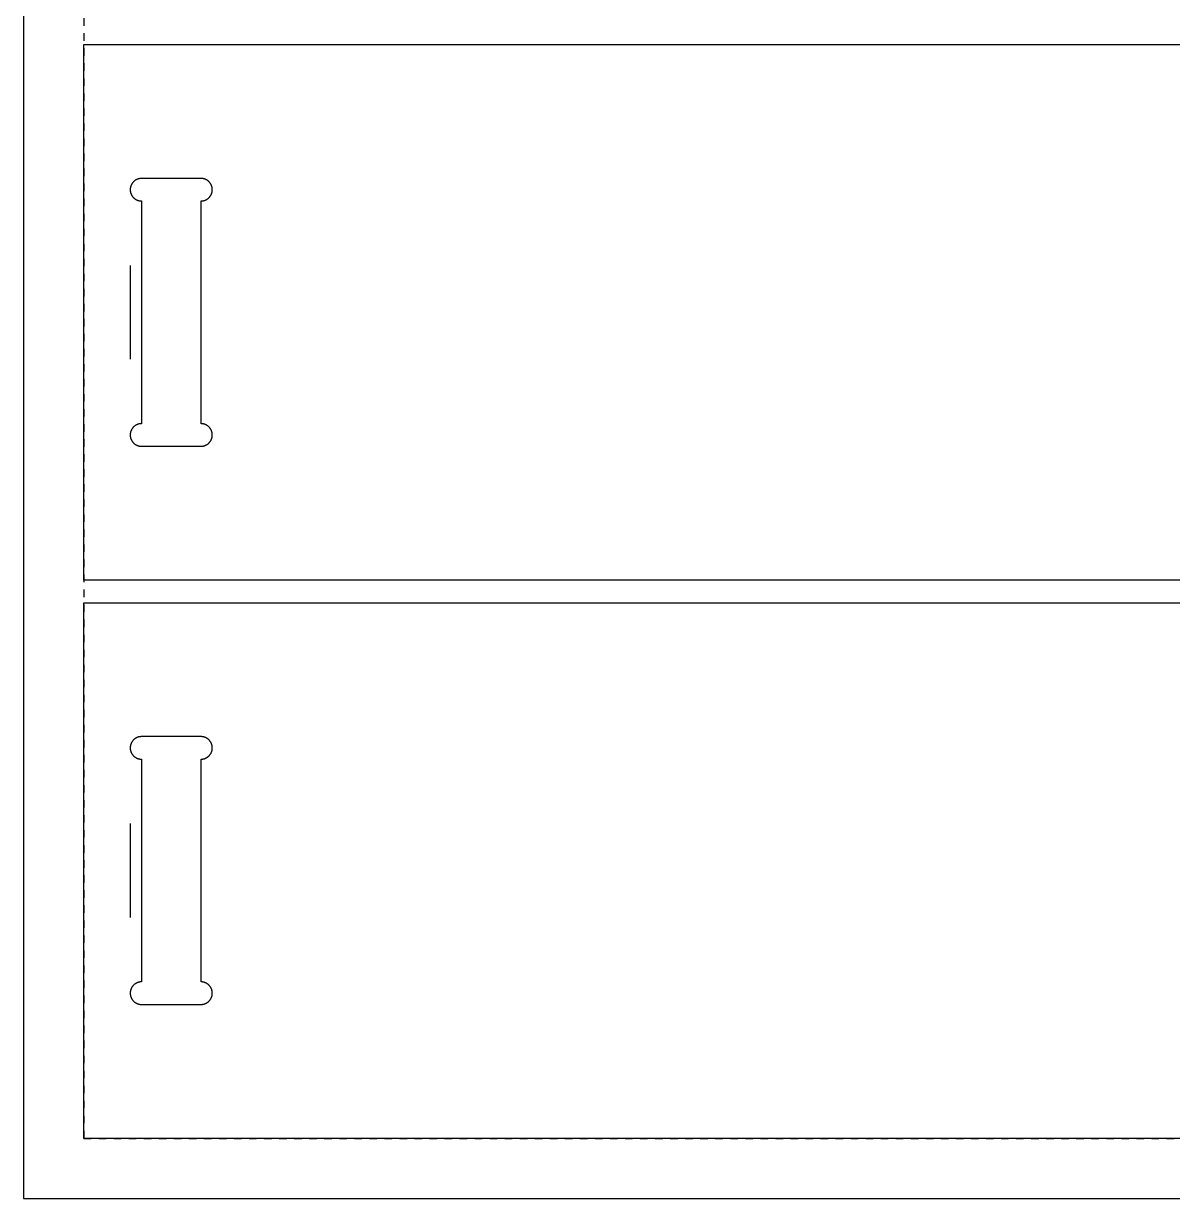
# Model space of a CAD drawing. Header units: millimetres. Extents: x -5443 to -2943, y 785 to 2035.
# Drawn here: x -5443.5 to -5137.9, y 785.5 to 1098.1 of the extents above; entities that cross this region are included whole.
import ezdxf

# ---------------------------------------------------------------- set-up
doc = ezdxf.new("R2010")
doc.units = ezdxf.units.MM
doc.header["$MEASUREMENT"] = 0
doc.linetypes.add('Hidden', pattern=[4, 2, -2])
for name, color, linetype, true_color in [('FAB$CUTEX-D15-TE6', 3, 'Continuous', 0x00ff07), ('FAB$CUTON-D15TE6', 30, 'Continuous', 0xff6600), ('FAB$Material', 146, 'Continuous', 0x00626f), ('FAB$Material$Margins', 18, 'Hidden', 0x000000), ('FAB$POCKET-D9-TE6', 240, 'Continuous', 0xff004f)]:
    doc.layers.add(name, color=color, linetype=linetype, true_color=true_color)

msp = doc.modelspace()

# ---------------------------------------------------------------- linework, layer by layer
at = {"layer": 'FAB$CUTEX-D15-TE6'}
for points in [[(-5427.48, 1092.47), (-4967.48, 1092.47)], [(-5427.48, 949.97), (-5427.48, 1092.47)], [(-4967.48, 949.97), (-5427.48, 949.97)], [(-5427.48, 943.97), (-4967.48, 943.97)], [(-5427.48, 801.47), (-5427.48, 943.97)], [(-4967.48, 801.47), (-5427.48, 801.47)]]:
    msp.add_lwpolyline(points, dxfattribs=at)
at = {"layer": 'FAB$CUTON-D15TE6'}
for points in [[(-5415.11, 1033.72), (-5415.11, 1008.72)], [(-5415.11, 885.22), (-5415.11, 860.22)]]:
    msp.add_lwpolyline(points, dxfattribs=at)
at = {"layer": 'FAB$Material'}
msp.add_lwpolyline([(-5443.48, 2035.47), (-5443.48, 785.47), (-2943.48, 785.47), (-2943.48, 2035.47)], close=True, dxfattribs=at)
at = {"layer": 'FAB$Material$Margins'}
msp.add_lwpolyline([(-5427.48, 2019.47), (-5427.48, 801.47), (-2959.48, 801.47), (-2959.48, 2019.47)], close=True, dxfattribs=at)
at = {"layer": 'FAB$POCKET-D9-TE6'}
for points in [[(-5412.11, 1056.85), (-5412.17, 1056.85), (-5412.24, 1056.84), (-5412.31, 1056.84), (-5412.37, 1056.83), (-5412.44, 1056.83), (-5412.51, 1056.82), (-5412.58, 1056.81), (-5412.65, 1056.8), (-5412.72, 1056.78), (-5412.79, 1056.77), (-5412.86, 1056.75), (-5412.93, 1056.73), (-5413, 1056.71), (-5413.07, 1056.69), (-5413.14, 1056.66), (-5413.21, 1056.64), (-5413.28, 1056.61), (-5413.35, 1056.58), (-5413.42, 1056.55), (-5413.48, 1056.51), (-5413.55, 1056.48), (-5413.62, 1056.44), (-5413.68, 1056.4), (-5413.75, 1056.36), (-5413.81, 1056.31), (-5413.87, 1056.27), (-5413.94, 1056.22), (-5414, 1056.18), (-5414.06, 1056.13), (-5414.11, 1056.07), (-5414.17, 1056.02), (-5414.23, 1055.97), (-5414.28, 1055.91), (-5414.33, 1055.86), (-5414.38, 1055.8), (-5414.43, 1055.74), (-5414.48, 1055.68), (-5414.53, 1055.61), (-5414.57, 1055.55), (-5414.62, 1055.49), (-5414.66, 1055.42), (-5414.7, 1055.36), (-5414.73, 1055.29), (-5414.77, 1055.22), (-5414.8, 1055.16), (-5414.84, 1055.09), (-5414.87, 1055.02), (-5414.89, 1054.95), (-5414.92, 1054.88), (-5414.95, 1054.81), (-5414.97, 1054.74), (-5414.99, 1054.67), (-5415.01, 1054.6), (-5415.03, 1054.53), (-5415.04, 1054.46), (-5415.06, 1054.39), (-5415.07, 1054.32), (-5415.08, 1054.25), (-5415.09, 1054.18), (-5415.09, 1054.12), (-5415.1, 1054.05), (-5415.1, 1053.98), (-5415.1, 1053.91), (-5415.11, 1053.85), (-5415.1, 1053.78), (-5415.1, 1053.71), (-5415.1, 1053.65), (-5415.09, 1053.58), (-5415.09, 1053.51), (-5415.08, 1053.44), (-5415.07, 1053.37), (-5415.06, 1053.3), (-5415.04, 1053.23), (-5415.03, 1053.16), (-5415.01, 1053.09), (-5414.99, 1053.02), (-5414.97, 1052.95), (-5414.95, 1052.88), (-5414.92, 1052.81), (-5414.89, 1052.74), (-5414.87, 1052.67), (-5414.84, 1052.6), (-5414.8, 1052.54), (-5414.77, 1052.47), (-5414.73, 1052.4), (-5414.7, 1052.34), (-5414.66, 1052.27), (-5414.62, 1052.2), (-5414.57, 1052.14), (-5414.53, 1052.08), (-5414.48, 1052.02), (-5414.43, 1051.96), (-5414.38, 1051.9), (-5414.33, 1051.84), (-5414.28, 1051.78), (-5414.23, 1051.73), (-5414.17, 1051.67), (-5414.11, 1051.62), (-5414.06, 1051.57), (-5414, 1051.52), (-5413.94, 1051.47), (-5413.87, 1051.42), (-5413.81, 1051.38), (-5413.75, 1051.34), (-5413.68, 1051.29), (-5413.62, 1051.25), (-5413.55, 1051.22), (-5413.48, 1051.18), (-5413.42, 1051.15), (-5413.35, 1051.12), (-5413.28, 1051.09), (-5413.21, 1051.06), (-5413.14, 1051.03), (-5413.07, 1051.01), (-5413, 1050.98), (-5412.93, 1050.96), (-5412.86, 1050.94), (-5412.79, 1050.93), (-5412.72, 1050.91), (-5412.65, 1050.9), (-5412.58, 1050.88), (-5412.51, 1050.87), (-5412.44, 1050.87), (-5412.37, 1050.86), (-5412.31, 1050.85), (-5412.24, 1050.85), (-5412.17, 1050.85), (-5412.11, 1050.85)], [(-5396.27, 1056.85), (-5412.11, 1056.85)], [(-5396.27, 1050.85), (-5396.2, 1050.85), (-5396.13, 1050.85), (-5396.07, 1050.85), (-5396, 1050.86), (-5395.93, 1050.87), (-5395.86, 1050.87), (-5395.79, 1050.88), (-5395.72, 1050.9), (-5395.65, 1050.91), (-5395.58, 1050.93), (-5395.51, 1050.94), (-5395.44, 1050.96), (-5395.37, 1050.98), (-5395.3, 1051.01), (-5395.23, 1051.03), (-5395.16, 1051.06), (-5395.09, 1051.09), (-5395.02, 1051.12), (-5394.96, 1051.15), (-5394.89, 1051.18), (-5394.82, 1051.22), (-5394.76, 1051.25), (-5394.69, 1051.29), (-5394.63, 1051.34), (-5394.56, 1051.38), (-5394.5, 1051.42), (-5394.44, 1051.47), (-5394.38, 1051.52), (-5394.32, 1051.57), (-5394.26, 1051.62), (-5394.2, 1051.67), (-5394.15, 1051.73), (-5394.09, 1051.78), (-5394.04, 1051.84), (-5393.99, 1051.9), (-5393.94, 1051.96), (-5393.89, 1052.02), (-5393.84, 1052.08), (-5393.8, 1052.14), (-5393.76, 1052.2), (-5393.71, 1052.27), (-5393.68, 1052.34), (-5393.64, 1052.4), (-5393.6, 1052.47), (-5393.57, 1052.54), (-5393.54, 1052.6), (-5393.51, 1052.67), (-5393.48, 1052.74), (-5393.45, 1052.81), (-5393.43, 1052.88), (-5393.4, 1052.95), (-5393.38, 1053.02), (-5393.36, 1053.09), (-5393.35, 1053.16), (-5393.33, 1053.23), (-5393.32, 1053.3), (-5393.3, 1053.37), (-5393.29, 1053.44), (-5393.29, 1053.51), (-5393.28, 1053.58), (-5393.27, 1053.65), (-5393.27, 1053.71), (-5393.27, 1053.78), (-5393.27, 1053.85), (-5393.27, 1053.91), (-5393.27, 1053.98), (-5393.27, 1054.05), (-5393.28, 1054.12), (-5393.29, 1054.18), (-5393.29, 1054.25), (-5393.3, 1054.32), (-5393.32, 1054.39), (-5393.33, 1054.46), (-5393.35, 1054.53), (-5393.36, 1054.6), (-5393.38, 1054.67), (-5393.4, 1054.74), (-5393.43, 1054.81), (-5393.45, 1054.88), (-5393.48, 1054.95), (-5393.51, 1055.02), (-5393.54, 1055.09), (-5393.57, 1055.16), (-5393.6, 1055.22), (-5393.64, 1055.29), (-5393.68, 1055.36), (-5393.71, 1055.42), (-5393.76, 1055.49), (-5393.8, 1055.55), (-5393.84, 1055.61), (-5393.89, 1055.68), (-5393.94, 1055.74), (-5393.99, 1055.8), (-5394.04, 1055.86), (-5394.09, 1055.91), (-5394.15, 1055.97), (-5394.2, 1056.02), (-5394.26, 1056.07), (-5394.32, 1056.13), (-5394.38, 1056.18), (-5394.44, 1056.22), (-5394.5, 1056.27), (-5394.56, 1056.31), (-5394.63, 1056.36), (-5394.69, 1056.4), (-5394.76, 1056.44), (-5394.82, 1056.48), (-5394.89, 1056.51), (-5394.96, 1056.55), (-5395.02, 1056.58), (-5395.09, 1056.61), (-5395.16, 1056.64), (-5395.23, 1056.66), (-5395.3, 1056.69), (-5395.37, 1056.71), (-5395.44, 1056.73), (-5395.51, 1056.75), (-5395.58, 1056.77), (-5395.65, 1056.78), (-5395.72, 1056.8), (-5395.79, 1056.81), (-5395.86, 1056.82), (-5395.93, 1056.83), (-5396, 1056.83), (-5396.07, 1056.84), (-5396.13, 1056.84), (-5396.2, 1056.85), (-5396.27, 1056.85)], [(-5412.11, 1050.85), (-5412.11, 991.6)], [(-5396.27, 991.6), (-5396.27, 1050.85)], [(-5412.11, 991.6), (-5412.17, 991.6), (-5412.24, 991.59), (-5412.31, 991.59), (-5412.37, 991.58), (-5412.44, 991.58), (-5412.51, 991.57), (-5412.58, 991.56), (-5412.65, 991.55), (-5412.72, 991.53), (-5412.79, 991.52), (-5412.86, 991.5), (-5412.93, 991.48), (-5413, 991.46), (-5413.07, 991.44), (-5413.14, 991.41), (-5413.21, 991.39), (-5413.28, 991.36), (-5413.35, 991.33), (-5413.42, 991.3), (-5413.48, 991.26), (-5413.55, 991.23), (-5413.62, 991.19), (-5413.68, 991.15), (-5413.75, 991.11), (-5413.81, 991.06), (-5413.87, 991.02), (-5413.94, 990.97), (-5414, 990.93), (-5414.06, 990.88), (-5414.11, 990.82), (-5414.17, 990.77), (-5414.23, 990.72), (-5414.28, 990.66), (-5414.33, 990.61), (-5414.38, 990.55), (-5414.43, 990.49), (-5414.48, 990.43), (-5414.53, 990.36), (-5414.57, 990.3), (-5414.62, 990.24), (-5414.66, 990.17), (-5414.7, 990.11), (-5414.73, 990.04), (-5414.77, 989.97), (-5414.8, 989.91), (-5414.84, 989.84), (-5414.87, 989.77), (-5414.89, 989.7), (-5414.92, 989.63), (-5414.95, 989.56), (-5414.97, 989.49), (-5414.99, 989.42), (-5415.01, 989.35), (-5415.03, 989.28), (-5415.04, 989.21), (-5415.06, 989.14), (-5415.07, 989.07), (-5415.08, 989), (-5415.09, 988.93), (-5415.09, 988.87), (-5415.1, 988.8), (-5415.1, 988.73), (-5415.1, 988.66), (-5415.11, 988.6), (-5415.1, 988.53), (-5415.1, 988.46), (-5415.1, 988.4), (-5415.09, 988.33), (-5415.09, 988.26), (-5415.08, 988.19), (-5415.07, 988.12), (-5415.06, 988.05), (-5415.04, 987.98), (-5415.03, 987.91), (-5415.01, 987.84), (-5414.99, 987.77), (-5414.97, 987.7), (-5414.95, 987.63), (-5414.92, 987.56), (-5414.89, 987.49), (-5414.87, 987.42), (-5414.84, 987.35), (-5414.8, 987.29), (-5414.77, 987.22), (-5414.73, 987.15), (-5414.7, 987.09), (-5414.66, 987.02), (-5414.62, 986.95), (-5414.57, 986.89), (-5414.53, 986.83), (-5414.48, 986.77), (-5414.43, 986.71), (-5414.38, 986.65), (-5414.33, 986.59), (-5414.28, 986.53), (-5414.23, 986.48), (-5414.17, 986.42), (-5414.11, 986.37), (-5414.06, 986.32), (-5414, 986.27), (-5413.94, 986.22), (-5413.87, 986.17), (-5413.81, 986.13), (-5413.75, 986.09), (-5413.68, 986.04), (-5413.62, 986), (-5413.55, 985.97), (-5413.48, 985.93), (-5413.42, 985.9), (-5413.35, 985.87), (-5413.28, 985.84), (-5413.21, 985.81), (-5413.14, 985.78), (-5413.07, 985.76), (-5413, 985.73), (-5412.93, 985.71), (-5412.86, 985.69), (-5412.79, 985.68), (-5412.72, 985.66), (-5412.65, 985.65), (-5412.58, 985.63), (-5412.51, 985.62), (-5412.44, 985.62), (-5412.37, 985.61), (-5412.31, 985.6), (-5412.24, 985.6), (-5412.17, 985.6), (-5412.11, 985.6)], [(-5396.27, 985.6), (-5396.2, 985.6), (-5396.13, 985.6), (-5396.07, 985.6), (-5396, 985.61), (-5395.93, 985.62), (-5395.86, 985.62), (-5395.79, 985.63), (-5395.72, 985.65), (-5395.65, 985.66), (-5395.58, 985.68), (-5395.51, 985.69), (-5395.44, 985.71), (-5395.37, 985.73), (-5395.3, 985.76), (-5395.23, 985.78), (-5395.16, 985.81), (-5395.09, 985.84), (-5395.02, 985.87), (-5394.96, 985.9), (-5394.89, 985.93), (-5394.82, 985.97), (-5394.76, 986), (-5394.69, 986.04), (-5394.63, 986.09), (-5394.56, 986.13), (-5394.5, 986.17), (-5394.44, 986.22), (-5394.38, 986.27), (-5394.32, 986.32), (-5394.26, 986.37), (-5394.2, 986.42), (-5394.15, 986.48), (-5394.09, 986.53), (-5394.04, 986.59), (-5393.99, 986.65), (-5393.94, 986.71), (-5393.89, 986.77), (-5393.84, 986.83), (-5393.8, 986.89), (-5393.76, 986.95), (-5393.71, 987.02), (-5393.68, 987.09), (-5393.64, 987.15), (-5393.6, 987.22), (-5393.57, 987.29), (-5393.54, 987.35), (-5393.51, 987.42), (-5393.48, 987.49), (-5393.45, 987.56), (-5393.43, 987.63), (-5393.4, 987.7), (-5393.38, 987.77), (-5393.36, 987.84), (-5393.35, 987.91), (-5393.33, 987.98), (-5393.32, 988.05), (-5393.3, 988.12), (-5393.29, 988.19), (-5393.29, 988.26), (-5393.28, 988.33), (-5393.27, 988.4), (-5393.27, 988.46), (-5393.27, 988.53), (-5393.27, 988.6), (-5393.27, 988.66), (-5393.27, 988.73), (-5393.27, 988.8), (-5393.28, 988.87), (-5393.29, 988.93), (-5393.29, 989), (-5393.3, 989.07), (-5393.32, 989.14), (-5393.33, 989.21), (-5393.35, 989.28), (-5393.36, 989.35), (-5393.38, 989.42), (-5393.4, 989.49), (-5393.43, 989.56), (-5393.45, 989.63), (-5393.48, 989.7), (-5393.51, 989.77), (-5393.54, 989.84), (-5393.57, 989.91), (-5393.6, 989.97), (-5393.64, 990.04), (-5393.68, 990.11), (-5393.71, 990.17), (-5393.76, 990.24), (-5393.8, 990.3), (-5393.84, 990.36), (-5393.89, 990.43), (-5393.94, 990.49), (-5393.99, 990.55), (-5394.04, 990.61), (-5394.09, 990.66), (-5394.15, 990.72), (-5394.2, 990.77), (-5394.26, 990.82), (-5394.32, 990.88), (-5394.38, 990.93), (-5394.44, 990.97), (-5394.5, 991.02), (-5394.56, 991.06), (-5394.63, 991.11), (-5394.69, 991.15), (-5394.76, 991.19), (-5394.82, 991.23), (-5394.89, 991.26), (-5394.96, 991.3), (-5395.02, 991.33), (-5395.09, 991.36), (-5395.16, 991.39), (-5395.23, 991.41), (-5395.3, 991.44), (-5395.37, 991.46), (-5395.44, 991.48), (-5395.51, 991.5), (-5395.58, 991.52), (-5395.65, 991.53), (-5395.72, 991.55), (-5395.79, 991.56), (-5395.86, 991.57), (-5395.93, 991.58), (-5396, 991.58), (-5396.07, 991.59), (-5396.13, 991.59), (-5396.2, 991.6), (-5396.27, 991.6)], [(-5412.11, 985.6), (-5396.27, 985.6)], [(-5412.11, 908.35), (-5412.17, 908.35), (-5412.24, 908.34), (-5412.31, 908.34), (-5412.37, 908.33), (-5412.44, 908.33), (-5412.51, 908.32), (-5412.58, 908.31), (-5412.65, 908.3), (-5412.72, 908.28), (-5412.79, 908.27), (-5412.86, 908.25), (-5412.93, 908.23), (-5413, 908.21), (-5413.07, 908.19), (-5413.14, 908.16), (-5413.21, 908.14), (-5413.28, 908.11), (-5413.35, 908.08), (-5413.42, 908.05), (-5413.48, 908.01), (-5413.55, 907.98), (-5413.62, 907.94), (-5413.68, 907.9), (-5413.75, 907.86), (-5413.81, 907.81), (-5413.87, 907.77), (-5413.94, 907.72), (-5414, 907.68), (-5414.06, 907.63), (-5414.11, 907.57), (-5414.17, 907.52), (-5414.23, 907.47), (-5414.28, 907.41), (-5414.33, 907.36), (-5414.38, 907.3), (-5414.43, 907.24), (-5414.48, 907.18), (-5414.53, 907.11), (-5414.57, 907.05), (-5414.62, 906.99), (-5414.66, 906.92), (-5414.7, 906.86), (-5414.73, 906.79), (-5414.77, 906.72), (-5414.8, 906.66), (-5414.84, 906.59), (-5414.87, 906.52), (-5414.89, 906.45), (-5414.92, 906.38), (-5414.95, 906.31), (-5414.97, 906.24), (-5414.99, 906.17), (-5415.01, 906.1), (-5415.03, 906.03), (-5415.04, 905.96), (-5415.06, 905.89), (-5415.07, 905.82), (-5415.08, 905.75), (-5415.09, 905.68), (-5415.09, 905.62), (-5415.1, 905.55), (-5415.1, 905.48), (-5415.1, 905.41), (-5415.11, 905.35), (-5415.1, 905.28), (-5415.1, 905.21), (-5415.1, 905.15), (-5415.09, 905.08), (-5415.09, 905.01), (-5415.08, 904.94), (-5415.07, 904.87), (-5415.06, 904.8), (-5415.04, 904.73), (-5415.03, 904.66), (-5415.01, 904.59), (-5414.99, 904.52), (-5414.97, 904.45), (-5414.95, 904.38), (-5414.92, 904.31), (-5414.89, 904.24), (-5414.87, 904.17), (-5414.84, 904.1), (-5414.8, 904.04), (-5414.77, 903.97), (-5414.73, 903.9), (-5414.7, 903.84), (-5414.66, 903.77), (-5414.62, 903.7), (-5414.57, 903.64), (-5414.53, 903.58), (-5414.48, 903.52), (-5414.43, 903.46), (-5414.38, 903.4), (-5414.33, 903.34), (-5414.28, 903.28), (-5414.23, 903.23), (-5414.17, 903.17), (-5414.11, 903.12), (-5414.06, 903.07), (-5414, 903.02), (-5413.94, 902.97), (-5413.87, 902.92), (-5413.81, 902.88), (-5413.75, 902.84), (-5413.68, 902.79), (-5413.62, 902.75), (-5413.55, 902.72), (-5413.48, 902.68), (-5413.42, 902.65), (-5413.35, 902.62), (-5413.28, 902.59), (-5413.21, 902.56), (-5413.14, 902.53), (-5413.07, 902.51), (-5413, 902.48), (-5412.93, 902.46), (-5412.86, 902.44), (-5412.79, 902.43), (-5412.72, 902.41), (-5412.65, 902.4), (-5412.58, 902.38), (-5412.51, 902.37), (-5412.44, 902.37), (-5412.37, 902.36), (-5412.31, 902.35), (-5412.24, 902.35), (-5412.17, 902.35), (-5412.11, 902.35)], [(-5396.27, 908.35), (-5412.11, 908.35)], [(-5396.27, 902.35), (-5396.2, 902.35), (-5396.13, 902.35), (-5396.07, 902.35), (-5396, 902.36), (-5395.93, 902.37), (-5395.86, 902.37), (-5395.79, 902.38), (-5395.72, 902.4), (-5395.65, 902.41), (-5395.58, 902.43), (-5395.51, 902.44), (-5395.44, 902.46), (-5395.37, 902.48), (-5395.3, 902.51), (-5395.23, 902.53), (-5395.16, 902.56), (-5395.09, 902.59), (-5395.02, 902.62), (-5394.96, 902.65), (-5394.89, 902.68), (-5394.82, 902.72), (-5394.76, 902.75), (-5394.69, 902.79), (-5394.63, 902.84), (-5394.56, 902.88), (-5394.5, 902.92), (-5394.44, 902.97), (-5394.38, 903.02), (-5394.32, 903.07), (-5394.26, 903.12), (-5394.2, 903.17), (-5394.15, 903.23), (-5394.09, 903.28), (-5394.04, 903.34), (-5393.99, 903.4), (-5393.94, 903.46), (-5393.89, 903.52), (-5393.84, 903.58), (-5393.8, 903.64), (-5393.76, 903.7), (-5393.71, 903.77), (-5393.68, 903.84), (-5393.64, 903.9), (-5393.6, 903.97), (-5393.57, 904.04), (-5393.54, 904.1), (-5393.51, 904.17), (-5393.48, 904.24), (-5393.45, 904.31), (-5393.43, 904.38), (-5393.4, 904.45), (-5393.38, 904.52), (-5393.36, 904.59), (-5393.35, 904.66), (-5393.33, 904.73), (-5393.32, 904.8), (-5393.3, 904.87), (-5393.29, 904.94), (-5393.29, 905.01), (-5393.28, 905.08), (-5393.27, 905.15), (-5393.27, 905.21), (-5393.27, 905.28), (-5393.27, 905.35), (-5393.27, 905.41), (-5393.27, 905.48), (-5393.27, 905.55), (-5393.28, 905.62), (-5393.29, 905.68), (-5393.29, 905.75), (-5393.3, 905.82), (-5393.32, 905.89), (-5393.33, 905.96), (-5393.35, 906.03), (-5393.36, 906.1), (-5393.38, 906.17), (-5393.4, 906.24), (-5393.43, 906.31), (-5393.45, 906.38), (-5393.48, 906.45), (-5393.51, 906.52), (-5393.54, 906.59), (-5393.57, 906.66), (-5393.6, 906.72), (-5393.64, 906.79), (-5393.68, 906.86), (-5393.71, 906.92), (-5393.76, 906.99), (-5393.8, 907.05), (-5393.84, 907.11), (-5393.89, 907.18), (-5393.94, 907.24), (-5393.99, 907.3), (-5394.04, 907.36), (-5394.09, 907.41), (-5394.15, 907.47), (-5394.2, 907.52), (-5394.26, 907.57), (-5394.32, 907.63), (-5394.38, 907.68), (-5394.44, 907.72), (-5394.5, 907.77), (-5394.56, 907.81), (-5394.63, 907.86), (-5394.69, 907.9), (-5394.76, 907.94), (-5394.82, 907.98), (-5394.89, 908.01), (-5394.96, 908.05), (-5395.02, 908.08), (-5395.09, 908.11), (-5395.16, 908.14), (-5395.23, 908.16), (-5395.3, 908.19), (-5395.37, 908.21), (-5395.44, 908.23), (-5395.51, 908.25), (-5395.58, 908.27), (-5395.65, 908.28), (-5395.72, 908.3), (-5395.79, 908.31), (-5395.86, 908.32), (-5395.93, 908.33), (-5396, 908.33), (-5396.07, 908.34), (-5396.13, 908.34), (-5396.2, 908.35), (-5396.27, 908.35)], [(-5412.11, 902.35), (-5412.11, 843.1)], [(-5396.27, 843.1), (-5396.27, 902.35)], [(-5412.11, 843.1), (-5412.17, 843.1), (-5412.24, 843.09), (-5412.31, 843.09), (-5412.37, 843.08), (-5412.44, 843.08), (-5412.51, 843.07), (-5412.58, 843.06), (-5412.65, 843.05), (-5412.72, 843.03), (-5412.79, 843.02), (-5412.86, 843), (-5412.93, 842.98), (-5413, 842.96), (-5413.07, 842.94), (-5413.14, 842.91), (-5413.21, 842.89), (-5413.28, 842.86), (-5413.35, 842.83), (-5413.42, 842.8), (-5413.48, 842.76), (-5413.55, 842.73), (-5413.62, 842.69), (-5413.68, 842.65), (-5413.75, 842.61), (-5413.81, 842.56), (-5413.87, 842.52), (-5413.94, 842.47), (-5414, 842.43), (-5414.06, 842.38), (-5414.11, 842.32), (-5414.17, 842.27), (-5414.23, 842.22), (-5414.28, 842.16), (-5414.33, 842.11), (-5414.38, 842.05), (-5414.43, 841.99), (-5414.48, 841.93), (-5414.53, 841.86), (-5414.57, 841.8), (-5414.62, 841.74), (-5414.66, 841.67), (-5414.7, 841.61), (-5414.73, 841.54), (-5414.77, 841.47), (-5414.8, 841.41), (-5414.84, 841.34), (-5414.87, 841.27), (-5414.89, 841.2), (-5414.92, 841.13), (-5414.95, 841.06), (-5414.97, 840.99), (-5414.99, 840.92), (-5415.01, 840.85), (-5415.03, 840.78), (-5415.04, 840.71), (-5415.06, 840.64), (-5415.07, 840.57), (-5415.08, 840.5), (-5415.09, 840.43), (-5415.09, 840.37), (-5415.1, 840.3), (-5415.1, 840.23), (-5415.1, 840.16), (-5415.11, 840.1), (-5415.1, 840.03), (-5415.1, 839.96), (-5415.1, 839.9), (-5415.09, 839.83), (-5415.09, 839.76), (-5415.08, 839.69), (-5415.07, 839.62), (-5415.06, 839.55), (-5415.04, 839.48), (-5415.03, 839.41), (-5415.01, 839.34), (-5414.99, 839.27), (-5414.97, 839.2), (-5414.95, 839.13), (-5414.92, 839.06), (-5414.89, 838.99), (-5414.87, 838.92), (-5414.84, 838.85), (-5414.8, 838.79), (-5414.77, 838.72), (-5414.73, 838.65), (-5414.7, 838.59), (-5414.66, 838.52), (-5414.62, 838.45), (-5414.57, 838.39), (-5414.53, 838.33), (-5414.48, 838.27), (-5414.43, 838.21), (-5414.38, 838.15), (-5414.33, 838.09), (-5414.28, 838.03), (-5414.23, 837.98), (-5414.17, 837.92), (-5414.11, 837.87), (-5414.06, 837.82), (-5414, 837.77), (-5413.94, 837.72), (-5413.87, 837.67), (-5413.81, 837.63), (-5413.75, 837.59), (-5413.68, 837.54), (-5413.62, 837.5), (-5413.55, 837.47), (-5413.48, 837.43), (-5413.42, 837.4), (-5413.35, 837.37), (-5413.28, 837.34), (-5413.21, 837.31), (-5413.14, 837.28), (-5413.07, 837.26), (-5413, 837.23), (-5412.93, 837.21), (-5412.86, 837.19), (-5412.79, 837.18), (-5412.72, 837.16), (-5412.65, 837.15), (-5412.58, 837.13), (-5412.51, 837.12), (-5412.44, 837.12), (-5412.37, 837.11), (-5412.31, 837.1), (-5412.24, 837.1), (-5412.17, 837.1), (-5412.11, 837.1)], [(-5396.27, 837.1), (-5396.2, 837.1), (-5396.13, 837.1), (-5396.07, 837.1), (-5396, 837.11), (-5395.93, 837.12), (-5395.86, 837.12), (-5395.79, 837.13), (-5395.72, 837.15), (-5395.65, 837.16), (-5395.58, 837.18), (-5395.51, 837.19), (-5395.44, 837.21), (-5395.37, 837.23), (-5395.3, 837.26), (-5395.23, 837.28), (-5395.16, 837.31), (-5395.09, 837.34), (-5395.02, 837.37), (-5394.96, 837.4), (-5394.89, 837.43), (-5394.82, 837.47), (-5394.76, 837.5), (-5394.69, 837.54), (-5394.63, 837.59), (-5394.56, 837.63), (-5394.5, 837.67), (-5394.44, 837.72), (-5394.38, 837.77), (-5394.32, 837.82), (-5394.26, 837.87), (-5394.2, 837.92), (-5394.15, 837.98), (-5394.09, 838.03), (-5394.04, 838.09), (-5393.99, 838.15), (-5393.94, 838.21), (-5393.89, 838.27), (-5393.84, 838.33), (-5393.8, 838.39), (-5393.76, 838.45), (-5393.71, 838.52), (-5393.68, 838.59), (-5393.64, 838.65), (-5393.6, 838.72), (-5393.57, 838.79), (-5393.54, 838.85), (-5393.51, 838.92), (-5393.48, 838.99), (-5393.45, 839.06), (-5393.43, 839.13), (-5393.4, 839.2), (-5393.38, 839.27), (-5393.36, 839.34), (-5393.35, 839.41), (-5393.33, 839.48), (-5393.32, 839.55), (-5393.3, 839.62), (-5393.29, 839.69), (-5393.29, 839.76), (-5393.28, 839.83), (-5393.27, 839.9), (-5393.27, 839.96), (-5393.27, 840.03), (-5393.27, 840.1), (-5393.27, 840.16), (-5393.27, 840.23), (-5393.27, 840.3), (-5393.28, 840.37), (-5393.29, 840.43), (-5393.29, 840.5), (-5393.3, 840.57), (-5393.32, 840.64), (-5393.33, 840.71), (-5393.35, 840.78), (-5393.36, 840.85), (-5393.38, 840.92), (-5393.4, 840.99), (-5393.43, 841.06), (-5393.45, 841.13), (-5393.48, 841.2), (-5393.51, 841.27), (-5393.54, 841.34), (-5393.57, 841.41), (-5393.6, 841.47), (-5393.64, 841.54), (-5393.68, 841.61), (-5393.71, 841.67), (-5393.76, 841.74), (-5393.8, 841.8), (-5393.84, 841.86), (-5393.89, 841.93), (-5393.94, 841.99), (-5393.99, 842.05), (-5394.04, 842.11), (-5394.09, 842.16), (-5394.15, 842.22), (-5394.2, 842.27), (-5394.26, 842.32), (-5394.32, 842.38), (-5394.38, 842.43), (-5394.44, 842.47), (-5394.5, 842.52), (-5394.56, 842.56), (-5394.63, 842.61), (-5394.69, 842.65), (-5394.76, 842.69), (-5394.82, 842.73), (-5394.89, 842.76), (-5394.96, 842.8), (-5395.02, 842.83), (-5395.09, 842.86), (-5395.16, 842.89), (-5395.23, 842.91), (-5395.3, 842.94), (-5395.37, 842.96), (-5395.44, 842.98), (-5395.51, 843), (-5395.58, 843.02), (-5395.65, 843.03), (-5395.72, 843.05), (-5395.79, 843.06), (-5395.86, 843.07), (-5395.93, 843.08), (-5396, 843.08), (-5396.07, 843.09), (-5396.13, 843.09), (-5396.2, 843.1), (-5396.27, 843.1)], [(-5412.11, 837.1), (-5396.27, 837.1)]]:
    msp.add_lwpolyline(points, dxfattribs=at)

doc.saveas('drawing.dxf')
